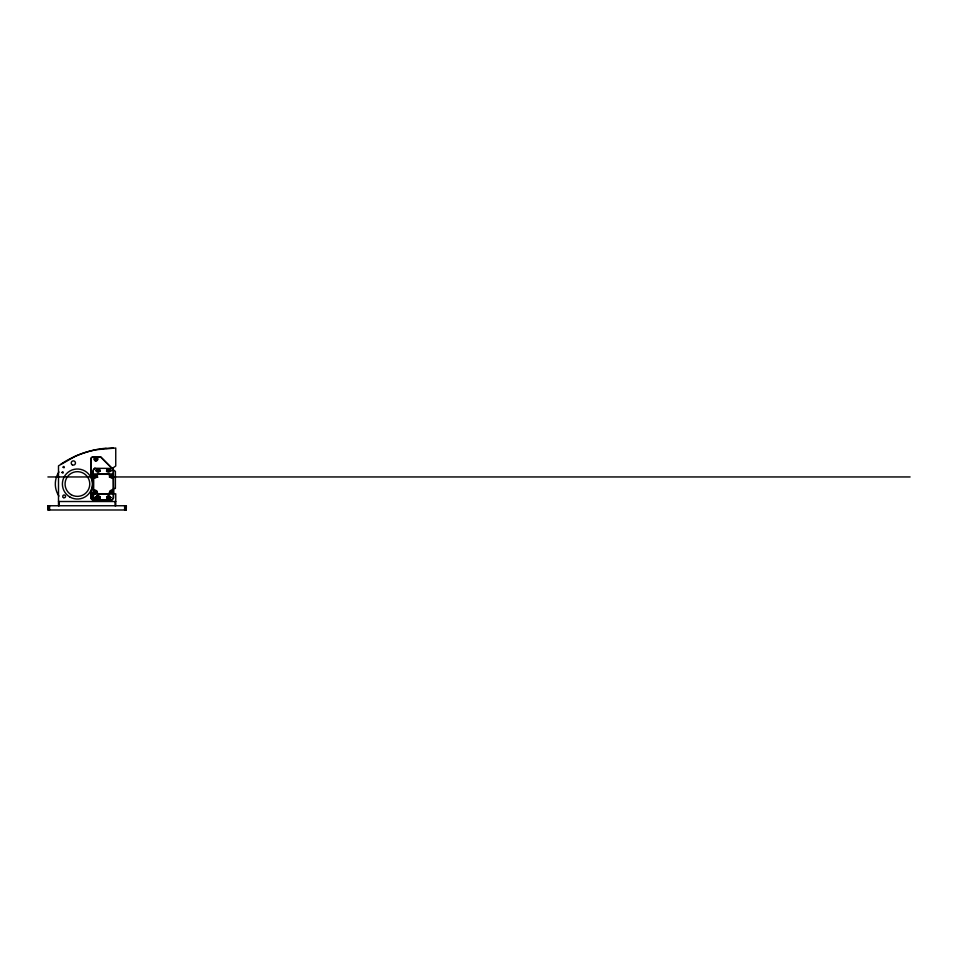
<?xml version="1.0" encoding="UTF-8"?>
<svg xmlns="http://www.w3.org/2000/svg" width="958" height="958" viewBox="0 0 958 958"><rect width="100%" height="100%" fill="white"/><g stroke="black" fill="none" stroke-linecap="round" stroke-linejoin="round"><path stroke-width="1.44" d="M111.152 491.49C110.086 495.645 114.744 490.376 111.032 491.837M110.877 492.376L111.2 492.975M93.309 475.012L94.363 473.947L112.469 473.947L113.451 475.012M93.309 478.545L95.07 477.479A1.772 1.772 0 0 0 96.842 475.719L97.896 473.947M113.248 489.49L111.679 490.197A2.12 2.12 0 0 0 109.559 492.316L108.961 493.729L97.896 493.729L97.189 492.316A2.12 2.12 0 0 0 95.07 490.197L93.656 489.49L93.668 478.437L95.07 477.838A2.12 2.12 0 0 0 97.189 475.719L97.896 474.306L108.961 474.306L109.559 475.719A2.12 2.12 0 0 0 111.679 477.838L113.248 478.545M93.609 498.555L93.525 491.25L96.59 490.903M113.451 493.107L112.469 494.089L94.363 494.089L93.309 493.107M113.451 489.49L111.679 490.556A1.772 1.772 0 0 0 109.919 492.316L108.853 494.089M111.739 499.92L92.267 499.86L90.842 498.328L90.914 491.346A15.376 15.376 0 0 0 90.914 476.689L90.914 458.199L92.423 456.822L100.758 456.882L113.427 469.659L113.451 498.268L112.122 499.585M111.87 499.729L92.351 499.669L91.046 498.292L91.082 491.478A15.579 15.579 0 0 0 91.106 476.593L91.094 458.295L92.459 457.026L100.662 457.074L113.248 469.659L113.451 498.208M95.01 499.741L93.309 498.268L93.309 469.827C97.896 465.983 90.818 468.522 93.537 476.833M113.272 498.208L112.242 499.717M95.896 458.307C93.74 460.774 98.554 459.074 96.159 458.427M110.709 497.621L110.218 498.304M110.877 475.599L111.679 474.905M95.848 475.946L95.513 475.024M94.543 474.881C92.794 478.473 98.399 474.821 94.543 474.893M96.111 497.058L96.662 498.364M91.321 474.521L90.83 473.851L96.794 476.306M100.051 497.837L100.111 497.262M100.015 471.037L99.416 469.648M112.397 492.711L111.296 491.61M94.219 475.252L94.423 476.198M110.541 471.168L110.338 469.803M96.171 496.927L99.213 496.46L100.075 497.13M99.943 498.016C98.159 499.86 101.955 496.747 99.392 496.304C96.303 493.837 95.058 498.962 96.878 498.423M99.943 471.168C93.668 472.054 102.039 472.821 99.776 469.612C97.788 467.6 94.016 470.857 97.021 471.755M112.337 492.807L111.403 493.083M96.303 469.899L96.878 471.564M95.249 458.391C94.171 462.187 99.404 457.948 95.357 458.295M93.513 498.711L94.974 499.741M96.363 469.851L99.213 469.6M107.2 496.555C106.422 497.825 107.655 499.92 106.625 496.843C109.236 493.849 112.182 498.471 110.086 498.364M112.158 476.581C113.643 472.905 108.673 476.497 112.026 476.629M94.686 475L95.417 474.976M96.794 491.729L90.83 494.124L96.866 491.933M107.26 469.671L107.009 471.372L109.883 471.564M107.26 496.519L110.026 496.495L110.733 497.477M107.332 469.648L110.29 469.767M95.07 491.514L94.279 492.496M105.943 448.404L113.272 448.021M107.619 469.42C102.35 474.497 118.121 470.019 107.619 469.6M95.01 468.294L112.086 468.426M47.9 476.952L97.297 476.952M109.272 476.952L910.1 476.952M97.884 477.132L93.573 476.892M94.016 477.3L96.59 477.3M97.021 498.435L99.141 498.615M107.619 498.615L109.739 498.435M58.498 501.513L115.75 501.513M108.853 473.947L109.919 475.719A1.772 1.772 0 0 0 111.679 477.479L113.451 478.545M97.824 494.089L96.842 492.316A1.772 1.772 0 0 0 95.07 490.556L93.309 489.49M95.285 491.358C91.441 492.783 98.195 494.124 95.213 491.358M91.381 474.33L96.866 476.102M94.423 492.807L95.417 493.059L95.872 492.149M126.145 505.752L126.145 509.991M125.139 505.752L125.139 509.991M124.636 505.752L124.636 509.991M115.75 505.752L115.75 493.801L113.523 493.801L113.523 488.472L115.391 488.472L115.391 471.336L112.924 469.707L112.924 467.971L115.75 465.995L115.75 448.009L96.638 449.661A94.662 94.662 0 0 0 75.167 456.343L58.498 465.816L58.498 505.752M115.044 501.513L115.044 505.752M59.204 501.513L59.204 505.752M49.6 505.752L49.6 509.991M49.109 505.752L49.109 509.991M47.9 505.752L47.9 509.991M60.965 464.139A97.668 97.668 0 0 1 105.931 448.236M110.888 490.903A2.563 2.563 0 0 1 110.661 491.969M111.104 490.903A2.778 2.778 0 0 1 110.661 492.412M96.698 495.837A2.563 2.563 0 0 1 94.794 498.879A2.563 2.563 0 0 1 91.717 497.046A2.563 2.563 0 0 1 93.465 493.933M96.902 495.801A2.778 2.778 0 0 1 94.842 499.082A2.778 2.778 0 0 1 91.513 497.106A2.778 2.778 0 0 1 93.405 493.729M94.387 493.621A2.778 2.778 0 0 1 95.345 493.861M95.656 496.699A1.497 1.497 0 0 1 95.321 497.37M94.399 497.873A1.497 1.497 0 0 1 93.381 495.118M58.917 496.1A22.082 22.082 0 0 1 58.917 471.935M62.03 472.486C63.839 474.785 63.312 470.031 62.042 472.438M63.096 467.181C65.012 469.432 64.258 464.726 63.096 467.133M97.057 470.522C99.177 474.006 99.381 467.217 97.057 470.45M97.261 470.534C99.213 473.132 99.021 467.887 97.285 470.414M97.057 497.37C99.297 500.878 99.261 493.897 97.057 497.37M97.261 497.382C99.5 499.992 98.387 494.532 97.261 497.382M107.655 470.522C109.739 473.994 110.146 467.181 107.667 470.45M107.871 470.534C109.966 473.108 109.344 467.827 107.883 470.414M107.655 497.37C109.703 500.914 110.086 494.041 107.655 497.37M107.871 497.382C109.859 500.076 109.404 494.591 107.871 497.382M126.264 505.752L47.972 505.752L48.104 509.991L126.264 509.991L126.348 505.752M72.281 464.834A2.12 2.12 0 0 0 75.466 462.989A2.12 2.12 0 0 0 72.281 461.157A2.12 2.12 0 0 0 72.281 464.834M69.898 497.022A15.017 15.017 0 0 0 92.423 484.018A15.017 15.017 0 0 0 69.898 471.013A15.017 15.017 0 0 0 69.898 497.022M63.444 497.609A1.413 1.413 0 0 0 65.563 496.388A1.413 1.413 0 0 0 63.444 495.166A1.413 1.413 0 0 0 63.444 497.609M71.227 494.723A12.37 12.37 0 0 0 89.777 484.018A12.37 12.37 0 0 0 71.227 473.312A12.37 12.37 0 0 0 71.227 494.723M95.165 460.487A1.593 1.593 0 0 0 97.548 459.11A1.593 1.593 0 0 0 95.165 457.732A1.593 1.593 0 0 0 95.165 460.487M95.058 460.666A1.796 1.796 0 0 0 97.764 459.11A1.796 1.796 0 0 0 95.058 457.541A1.796 1.796 0 0 0 95.058 460.666"/></g></svg>
